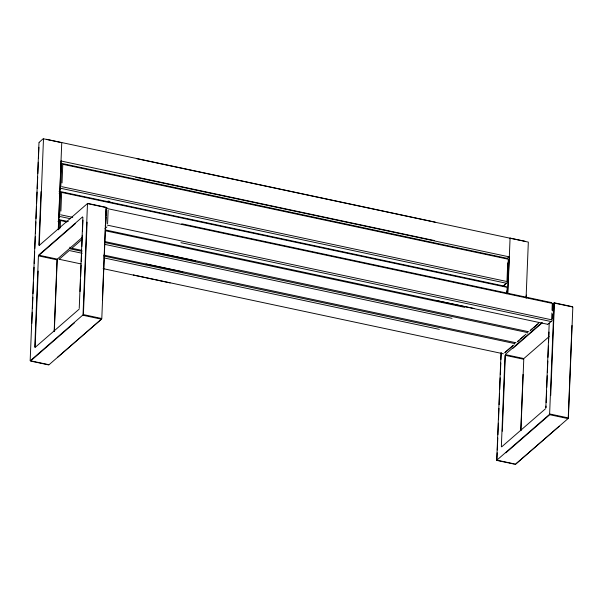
<?xml version="1.0" encoding="UTF-8"?>
<svg xmlns="http://www.w3.org/2000/svg" width="603" height="603" viewBox="0 0 603 603"><rect width="100%" height="100%" fill="white"/><g stroke="black" fill="none" stroke-linecap="round" stroke-linejoin="round"><path stroke-width="0.9" d="M30.173 360.594L38.984 142.519M31.808 323.464L32.261 312.218M32.404 308.548L32.864 297.226M33.007 293.638L33.467 282.234M33.602 278.722L34.07 267.25M34.22 263.496L34.688 251.692M34.816 248.511L35.291 236.783M35.419 233.519L35.886 221.866M36.022 218.527L36.489 206.957M36.625 203.543L37.085 192.04M37.228 188.551L37.688 177.131M37.831 173.558L38.283 162.215M38.434 158.566L38.886 147.305M34.778 346.996L38.434 255.974M38.871 245.029L41.012 191.686M35.132 346.951L38.177 271.101M39.233 244.991L43.491 138.796L61.755 142.692L58.265 229.653M54.18 331.213L57.051 259.825L38.788 255.928M54.323 331.288L57.187 259.968M58.401 229.803L61.091 161.099M59.109 229.08L59.441 220.69M59.674 214.939L60.571 192.561M60.805 186.817L61.702 164.431M60.217 228.017L60.519 220.555L66.956 221.927M60.903 211.08L61.649 192.432L506.746 287.269M62.034 182.958L62.78 164.302L507.877 259.139M69.94 247.14L69.873 248.798L81.85 251.345M79.234 308.352L82.89 217.329M80.048 291.543L80.516 279.943M80.659 276.476L81.111 265.237M81.262 261.491L81.707 250.253M81.857 246.506L82.309 235.268M82.46 231.522L82.92 220.155M83.033 314.645L87.488 203.731M87.103 222.168L83.395 314.6L101.658 318.49M102.397 300.008L106.113 207.575L87.85 203.686M101.794 318.64L106.249 207.726M105.789 224.03L106.068 217.193M106.12 215.829L106.392 208.985M107.583 223.819L108.133 210.138M496.729 460.051L501.063 352.672M496.887 460.164L497.189 452.763M497.302 449.989L497.784 437.966M497.912 434.763L498.38 423.163M498.515 419.718L498.967 408.367M499.118 404.666L499.57 393.375M499.721 389.613L500.196 377.84M500.332 374.561L500.791 363.036M500.935 359.509L501.199 352.861M506.482 293.797L506.595 291M507.726 262.87L506.972 281.526L61.883 186.689M506.935 293.314L507.153 287.714M507.425 281.043L508.284 259.591M501.357 446.416L505.013 355.393M507.507 293.171L509.249 256.592M502.322 431.198L505.367 355.348L523.63 359.237M507.847 293.661L510.07 238.215M514.66 344.17L514.728 342.512M520.766 430.632L523.02 374.41M526.087 297.995L528.334 242.105L136.474 158.612M520.902 430.708L523.766 359.388M526.238 297.912L526.351 295.101M527.339 333.15L527.406 331.492M545.813 407.764L549.212 323.118M545.949 407.914L546.024 406.045M546.167 402.563L546.635 390.963M546.778 387.39L547.238 375.79M547.381 372.33L547.833 361.091M547.984 357.345L548.436 346.114M548.579 342.368L548.994 332.065M551.903 312.972L551.632 319.809L107.53 225.183M552.016 310.236L552.288 303.399L108.186 208.774M552.371 319.191L552.582 314.057M552.702 310.982L552.981 304.146M549.612 414.065L554.067 303.143M550.72 395.53L554.428 303.105L572.692 306.995M571.946 325.477L568.237 417.909L549.974 414.02M568.373 418.06L572.827 307.138M43.19 138.728L39.195 142.3M60.73 164.8L61.762 163.993M59.991 189.53L61.28 188.407L506.369 283.252M59.132 193.329L60.632 192.116M58.657 216.304L59.433 215.633M58.597 217.887L60.149 216.537L70.265 218.693M58.001 221.459L59.501 220.246M39.172 245.489L87.646 203.377L105.909 207.274M38.796 254.941L82.588 216.869M75.526 223.517L39.029 255.242L57.293 259.132M106.301 209.211L107.688 208.005M57.549 258.936L82.505 237.213M59.32 259.177L69.27 250.524L82.159 253.268M71.998 248.15L81.948 239.497M105.224 225.846L105.736 225.401M104.99 228.59L106.927 226.909M35.08 347.456L79.129 309.188M30.271 360.752L82.913 314.992M74.38 322.914L30.512 361.054L48.775 364.943M57.549 357.315L101.417 319.183L83.154 315.294M49.031 364.747L101.673 318.987M506.867 258.634L508.97 256.81L135.781 177.297M503.279 285.943L505.857 283.696M504.048 285.355L507.146 282.664M552.552 304.229L553.969 302.992M505.08 352.356L513.372 345.15M517.758 341.336L526.05 334.13M530.436 330.316L538.728 323.11M504.711 352.823L513.002 345.609M517.389 341.803L519.047 340.356M520.706 338.916L524.022 336.029M530.067 330.783L532.833 328.379M533.934 327.414L537.808 324.052M505.374 354.36L541.637 322.831M512.912 348.315L542.383 322.688M547.931 324.226L551.029 321.678M551.285 321.452L552.318 320.555M549.137 336.587L523.871 358.551L505.608 354.662M501.658 446.868L545.451 408.804M496.857 460.164L549.491 414.404M505.864 452.845L549.732 414.706L567.996 418.603M559.222 426.223L515.354 464.363L497.091 460.466M515.61 464.167L568.252 418.407M46.439 139.293L435.253 222.145M509.972 238.064L525.19 241.306M61.016 160.993L434.62 240.597M62.275 163.541L507.372 258.378M108.05 201.07L109.882 201.462M59.094 191.294L506.241 286.508M554.225 302.796L572.488 306.686M181.699 223.781L551.79 302.638M60.752 214.811L72.707 217.359M180.945 242.677L551.029 321.535M58.883 219.62L68.297 221.557M105.661 229.992L473.913 308.457M436.7 300.663L547.66 324.301M105.593 230.813L464.709 307.334M158.695 252.906L528.778 331.756M104.605 241.509L195.493 260.88M104.485 242.451L526.653 332.404M104.794 244.366L452.031 318.354M146.016 263.926L516.1 342.783M71.727 248.225L81.827 250.381M103.859 255.077L182.815 271.9M103.686 256.004L513.975 343.424M103.995 257.918L439.353 329.374M133.338 274.945L503.422 353.803M59.049 259.245L81.081 263.941M103.113 268.637L170.136 282.92M31.07 360.911L35.637 361.883M36.399 362.041L48.572 364.634M497.648 460.323L508.306 462.599M509.06 462.757L514.389 463.895"/></g></svg>
